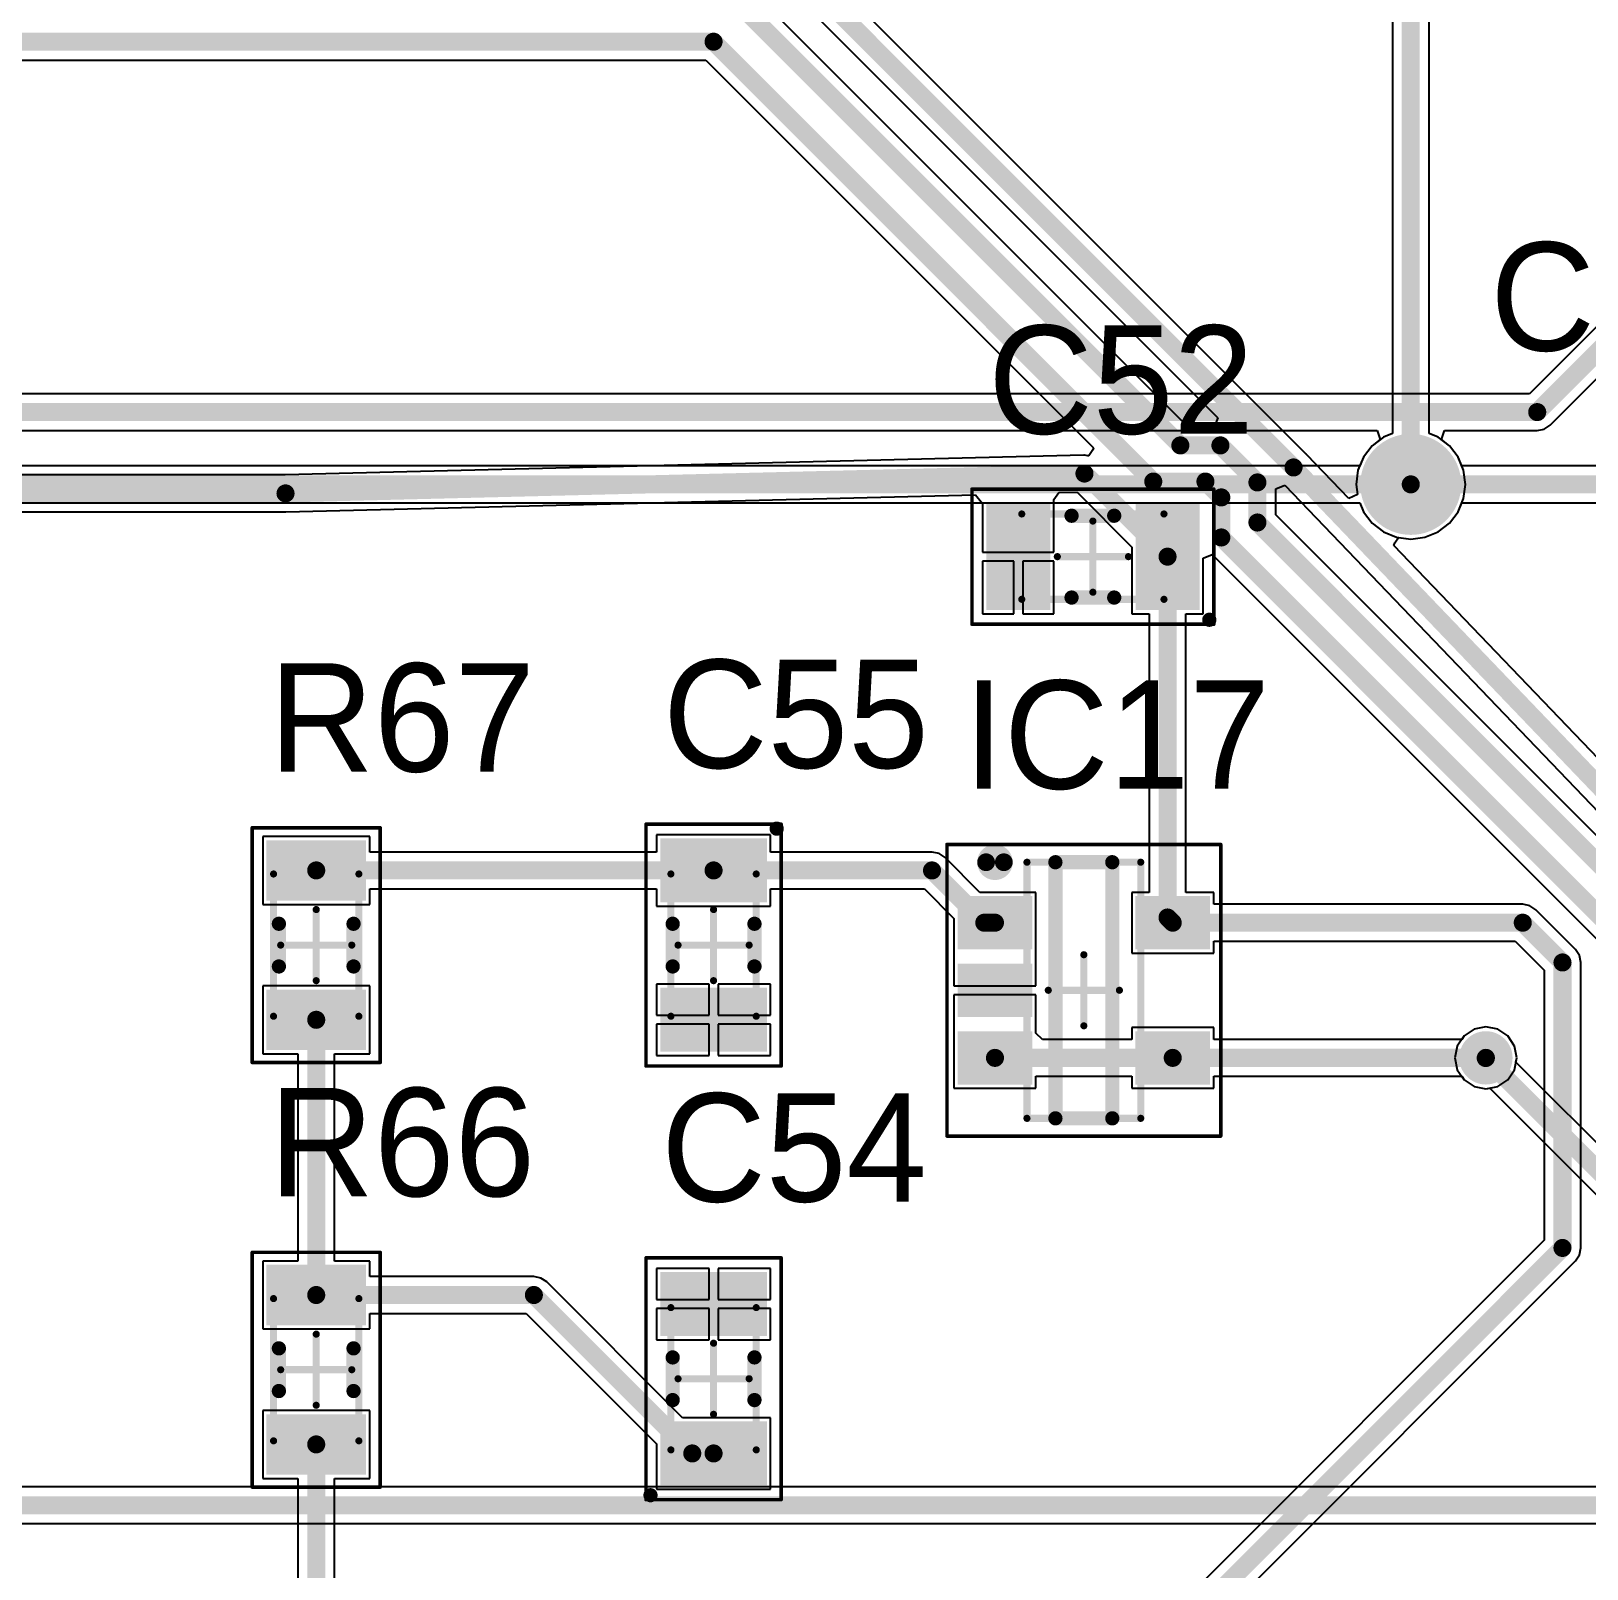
# Model space of a CAD drawing. Header units: millimetres. Extents: x 2.5 to 14.5, y 1.2 to 4.8.
# Drawn here: x 8.672 to 9.534, y 2.29 to 3.141 of the extents above; entities that cross this region are included whole.
import ezdxf

# ---------------------------------------------------------------- set-up
doc = ezdxf.new("R2010")
doc.units = ezdxf.units.MM
doc.header["$MEASUREMENT"] = 0
for name, color, linetype in [('BottomLayer', 5, 'Continuous'), ('BottomSolder', 6, 'Continuous'), ('ConnectLayer', 7, 'Continuous'), ('Mechanical13', 56, 'Continuous'), ('Mechanical15', 56, 'Continuous'), ('MultiLayer', 9, 'Continuous'), ('TopLayer', 1, 'Continuous'), ('TopOverlay', 2, 'Continuous'), ('TopPaste', 8, 'Continuous'), ('TopSolder', 216, 'Continuous'), ('ViaHoleLayer', 16, 'Continuous')]:
    doc.layers.add(name, color=color, linetype=linetype)

# ---------------------------------------------------------------- blocks, each defined once
blk = doc.blocks.new('RESC_0805_2012_34')
at = {"layer": 'Mechanical13', "const_width": 0.00394}
for points in [[(-0.03937, -0.02362), (-0.03937, 0.02362)], [(0.03937, 0.02362), (-0.03937, 0.02362)], [(0.03937, -0.02362), (0.03937, 0.02362)], [(0.03937, -0.02362), (-0.03937, -0.02362)]]:
    blk.add_lwpolyline(points, dxfattribs=at)
at = {"layer": 'Mechanical13', "const_width": 0.00197}
for points in [[(-0.04035, 0.02362, 1), (-0.03839, 0.02362, 1)], [(-0.04035, 0.02362, 1), (-0.03839, 0.02362, 1)], [(0.03839, 0.02362, 1), (0.04035, 0.02362, 1)], [(0.03839, 0.02362, 1), (0.04035, 0.02362, 1)], [(-0.04035, -0.02362, 1), (-0.03839, -0.02362, 1)], [(-0.04035, -0.02362, 1), (-0.03839, -0.02362, 1)], [(0.03839, -0.02362, 1), (0.04035, -0.02362, 1)], [(0.03839, -0.02362, 1), (0.04035, -0.02362, 1)]]:
    blk.add_lwpolyline(points, format="xyb", close=True, dxfattribs=at)
at = {"layer": 'Mechanical15'}
for points, const_width in [([(-0.06496, -0.03543), (-0.06496, 0.03543)], 0.00197), ([(0.06496, 0.03543), (-0.06496, 0.03543)], 0.00197), ([(0.06496, -0.03543), (0.06496, 0.03543)], 0.00197), ([(0, -0.01968), (0, 0.01969)], 0.00394), ([(0.01968, 0), (-0.01969, 0)], 0.00394), ([(0.06496, -0.03543), (-0.06496, -0.03543)], 0.00197)]:
    blk.add_lwpolyline(points, dxfattribs=dict(at, const_width=const_width))
for points, const_width in [([(-0.06545, 0.03543, 1), (-0.06447, 0.03543, 1)], 0.000984), ([(-0.06545, 0.03543, 1), (-0.06447, 0.03543, 1)], 0.000984), ([(0.06447, 0.03543, 1), (0.06545, 0.03543, 1)], 0.000984), ([(0.06447, 0.03543, 1), (0.06545, 0.03543, 1)], 0.000984), ([(-0.00098, 0.01969, 1), (0.00098, 0.01969, 1)], 0.00197), ([(-0.02067, 0, 1), (-0.0187, 0, 1)], 0.00197), ([(0.0187, 0, 1), (0.02067, 0, 1)], 0.00197), ([(-0.00098, -0.01968, 1), (0.00098, -0.01968, 1)], 0.00197), ([(-0.06545, -0.03543, 1), (-0.06447, -0.03543, 1)], 0.000984), ([(-0.06545, -0.03543, 1), (-0.06447, -0.03543, 1)], 0.000984), ([(0.06447, -0.03543, 1), (0.06545, -0.03543, 1)], 0.000984), ([(0.06447, -0.03543, 1), (0.06545, -0.03543, 1)], 0.000984)]:
    blk.add_lwpolyline(points, format="xyb", close=True, dxfattribs=dict(at, const_width=const_width))
at = {"layer": 'TopLayer'}
for points in [[(-0.02756, -0.02461), (-0.02756, 0.02461), (-0.05512, -0.02461), (-0.05512, 0.02461)], [(0.05512, -0.02461), (0.05512, 0.02461), (0.02756, -0.02461), (0.02756, 0.02461)]]:
    blk.add_solid(points, dxfattribs=at)
at = {"layer": 'TopOverlay', "const_width": 0.00787}
for points in [[(0.01181, 0.02067), (-0.01181, 0.02067)], [(0.01181, -0.02067), (-0.01181, -0.02067)]]:
    blk.add_lwpolyline(points, dxfattribs=at)
at = {"layer": 'TopOverlay', "const_width": 0.00394}
for points in [[(-0.01378, 0.02067, 1), (-0.00984, 0.02067, 1)], [(0.00984, 0.02067, 1), (0.01378, 0.02067, 1)], [(-0.01378, -0.02067, 1), (-0.00984, -0.02067, 1)], [(0.00984, -0.02067, 1), (0.01378, -0.02067, 1)]]:
    blk.add_lwpolyline(points, format="xyb", close=True, dxfattribs=at)
at = {"layer": 'TopPaste'}
for points in [[(-0.02756, -0.02461), (-0.02756, 0.02461), (-0.05512, -0.02461), (-0.05512, 0.02461)], [(0.05512, -0.02461), (0.05512, 0.02461), (0.02756, -0.02461), (0.02756, 0.02461)]]:
    blk.add_solid(points, dxfattribs=at)
at = {"layer": 'TopSolder'}
for points in [[(-0.02461, -0.02756), (-0.02461, 0.02756), (-0.05807, -0.02756), (-0.05807, 0.02756)], [(0.05807, -0.02756), (0.05807, 0.02756), (0.02461, -0.02756), (0.02461, 0.02756)]]:
    blk.add_solid(points, dxfattribs=at)
blk = doc.blocks.new('RESC_0805_2012_35')
at = {"layer": 'Mechanical13', "const_width": 0.00394}
for points in [[(-0.03937, -0.02362), (-0.03937, 0.02362)], [(0.03937, 0.02362), (-0.03937, 0.02362)], [(0.03937, -0.02362), (0.03937, 0.02362)], [(0.03937, -0.02362), (-0.03937, -0.02362)]]:
    blk.add_lwpolyline(points, dxfattribs=at)
at = {"layer": 'Mechanical13', "const_width": 0.00197}
for points in [[(-0.04035, 0.02362, 1), (-0.03839, 0.02362, 1)], [(-0.04035, 0.02362, 1), (-0.03839, 0.02362, 1)], [(0.03839, 0.02362, 1), (0.04035, 0.02362, 1)], [(0.03839, 0.02362, 1), (0.04035, 0.02362, 1)], [(-0.04035, -0.02362, 1), (-0.03839, -0.02362, 1)], [(-0.04035, -0.02362, 1), (-0.03839, -0.02362, 1)], [(0.03839, -0.02362, 1), (0.04035, -0.02362, 1)], [(0.03839, -0.02362, 1), (0.04035, -0.02362, 1)]]:
    blk.add_lwpolyline(points, format="xyb", close=True, dxfattribs=at)
at = {"layer": 'Mechanical15'}
for points, const_width in [([(-0.06496, -0.03543), (-0.06496, 0.03543)], 0.00197), ([(0.06496, 0.03543), (-0.06496, 0.03543)], 0.00197), ([(0.06496, -0.03543), (0.06496, 0.03543)], 0.00197), ([(0, -0.01968), (0, 0.01969)], 0.00394), ([(0.01968, 0), (-0.01969, 0)], 0.00394), ([(0.06496, -0.03543), (-0.06496, -0.03543)], 0.00197)]:
    blk.add_lwpolyline(points, dxfattribs=dict(at, const_width=const_width))
for points, const_width in [([(-0.06545, 0.03543, 1), (-0.06447, 0.03543, 1)], 0.000984), ([(-0.06545, 0.03543, 1), (-0.06447, 0.03543, 1)], 0.000984), ([(0.06447, 0.03543, 1), (0.06545, 0.03543, 1)], 0.000984), ([(0.06447, 0.03543, 1), (0.06545, 0.03543, 1)], 0.000984), ([(-0.00098, 0.01969, 1), (0.00098, 0.01969, 1)], 0.00197), ([(-0.02067, 0, 1), (-0.0187, 0, 1)], 0.00197), ([(0.0187, 0, 1), (0.02067, 0, 1)], 0.00197), ([(-0.00098, -0.01968, 1), (0.00098, -0.01968, 1)], 0.00197), ([(-0.06545, -0.03543, 1), (-0.06447, -0.03543, 1)], 0.000984), ([(-0.06545, -0.03543, 1), (-0.06447, -0.03543, 1)], 0.000984), ([(0.06447, -0.03543, 1), (0.06545, -0.03543, 1)], 0.000984), ([(0.06447, -0.03543, 1), (0.06545, -0.03543, 1)], 0.000984)]:
    blk.add_lwpolyline(points, format="xyb", close=True, dxfattribs=dict(at, const_width=const_width))
at = {"layer": 'TopLayer'}
for points in [[(-0.02756, -0.02461), (-0.02756, 0.02461), (-0.05512, -0.02461), (-0.05512, 0.02461)], [(0.05512, -0.02461), (0.05512, 0.02461), (0.02756, -0.02461), (0.02756, 0.02461)]]:
    blk.add_solid(points, dxfattribs=at)
at = {"layer": 'TopOverlay', "const_width": 0.00787}
for points in [[(0.01181, 0.02067), (-0.01181, 0.02067)], [(0.01181, -0.02067), (-0.01181, -0.02067)]]:
    blk.add_lwpolyline(points, dxfattribs=at)
at = {"layer": 'TopOverlay', "const_width": 0.00394}
for points in [[(-0.01378, 0.02067, 1), (-0.00984, 0.02067, 1)], [(0.00984, 0.02067, 1), (0.01378, 0.02067, 1)], [(-0.01378, -0.02067, 1), (-0.00984, -0.02067, 1)], [(0.00984, -0.02067, 1), (0.01378, -0.02067, 1)]]:
    blk.add_lwpolyline(points, format="xyb", close=True, dxfattribs=at)
at = {"layer": 'TopPaste'}
for points in [[(-0.02756, -0.02461), (-0.02756, 0.02461), (-0.05512, -0.02461), (-0.05512, 0.02461)], [(0.05512, -0.02461), (0.05512, 0.02461), (0.02756, -0.02461), (0.02756, 0.02461)]]:
    blk.add_solid(points, dxfattribs=at)
at = {"layer": 'TopSolder'}
for points in [[(-0.02461, -0.02756), (-0.02461, 0.02756), (-0.05807, -0.02756), (-0.05807, 0.02756)], [(0.05807, -0.02756), (0.05807, 0.02756), (0.02461, -0.02756), (0.02461, 0.02756)]]:
    blk.add_solid(points, dxfattribs=at)
blk = doc.blocks.new('SOT95P245X110_5N_124')
at = {"layer": 'Mechanical13', "const_width": 0.00394}
for points in [[(-0.0315, 0.07087), (0.0315, 0.07087)], [(-0.0315, -0.07087), (-0.0315, 0.07087)], [(0.0315, -0.07087), (0.0315, 0.07087)], [(-0.0315, -0.07087), (0.0315, -0.07087)]]:
    blk.add_lwpolyline(points, dxfattribs=at)
at = {"layer": 'Mechanical13', "const_width": 0.00197}
for points in [[(-0.03248, 0.07087, 1), (-0.03051, 0.07087, 1)], [(-0.03248, 0.07087, 1), (-0.03051, 0.07087, 1)], [(0.03051, 0.07087, 1), (0.03248, 0.07087, 1)], [(0.03051, 0.07087, 1), (0.03248, 0.07087, 1)], [(-0.03248, -0.07087, 1), (-0.03051, -0.07087, 1)], [(-0.03248, -0.07087, 1), (-0.03051, -0.07087, 1)], [(0.03051, -0.07087, 1), (0.03248, -0.07087, 1)], [(0.03051, -0.07087, 1), (0.03248, -0.07087, 1)]]:
    blk.add_lwpolyline(points, format="xyb", close=True, dxfattribs=at)
at = {"layer": 'Mechanical15'}
for points, const_width in [([(-0.07579, 0.08071), (0.07579, 0.08071)], 0.00197), ([(-0.07579, -0.08071), (-0.07579, 0.08071)], 0.00197), ([(0.07579, -0.08071), (0.07579, 0.08071)], 0.00197), ([(0, -0.01968), (0, 0.01969)], 0.00394), ([(-0.01968, 0), (0.01969, 0)], 0.00394), ([(-0.07579, -0.08071), (0.07579, -0.08071)], 0.00197)]:
    blk.add_lwpolyline(points, dxfattribs=dict(at, const_width=const_width))
for points, const_width in [([(-0.07628, 0.08071, 1), (-0.0753, 0.08071, 1)], 0.000984), ([(-0.07628, 0.08071, 1), (-0.0753, 0.08071, 1)], 0.000984), ([(0.0753, 0.08071, 1), (0.07628, 0.08071, 1)], 0.000984), ([(0.0753, 0.08071, 1), (0.07628, 0.08071, 1)], 0.000984), ([(-0.00098, 0.01969, 1), (0.00098, 0.01969, 1)], 0.00197), ([(-0.02067, 0, 1), (-0.0187, 0, 1)], 0.00197), ([(0.0187, 0, 1), (0.02067, 0, 1)], 0.00197), ([(-0.00098, -0.01968, 1), (0.00098, -0.01968, 1)], 0.00197), ([(-0.07628, -0.08071, 1), (-0.0753, -0.08071, 1)], 0.000984), ([(-0.07628, -0.08071, 1), (-0.0753, -0.08071, 1)], 0.000984), ([(0.0753, -0.08071, 1), (0.07628, -0.08071, 1)], 0.000984), ([(0.0753, -0.08071, 1), (0.07628, -0.08071, 1)], 0.000984)]:
    blk.add_lwpolyline(points, format="xyb", close=True, dxfattribs=dict(at, const_width=const_width))
at = {"layer": 'TopLayer'}
for points in [[(-0.0315, 0.02559), (-0.0315, 0.04921), (-0.06693, 0.02559), (-0.06693, 0.04921)], [(0.06693, 0.02559), (0.06693, 0.04921), (0.0315, 0.02559), (0.0315, 0.04921)], [(-0.0315, -0.01181), (-0.0315, 0.01181), (-0.06693, -0.01181), (-0.06693, 0.01181)], [(-0.0315, -0.04921), (-0.0315, -0.02559), (-0.06693, -0.04921), (-0.06693, -0.02559)], [(0.06693, -0.04921), (0.06693, -0.02559), (0.0315, -0.04921), (0.0315, -0.02559)]]:
    blk.add_solid(points, dxfattribs=at)
at = {"layer": 'TopOverlay'}
for points, const_width in [([(-0.04429, 0.07087, 1), (-0.05413, 0.07087, 1)], 0.00984), ([(-0.05659, 0.07087, 1), (-0.05167, 0.07087, 1)], 0.00492), ([(-0.04675, 0.07087, 1), (-0.04183, 0.07087, 1)], 0.00492), ([(-0.01772, 0.07087, 1), (-0.01378, 0.07087, 1)], 0.00394), ([(-0.01772, 0.07087, 1), (-0.01378, 0.07087, 1)], 0.00394), ([(0.01378, 0.07087, 1), (0.01772, 0.07087, 1)], 0.00394), ([(0.01378, 0.07087, 1), (0.01772, 0.07087, 1)], 0.00394), ([(-0.01772, -0.07087, 1), (-0.01378, -0.07087, 1)], 0.00394), ([(-0.01772, -0.07087, 1), (-0.01378, -0.07087, 1)], 0.00394), ([(0.01378, -0.07087, 1), (0.01772, -0.07087, 1)], 0.00394), ([(0.01378, -0.07087, 1), (0.01772, -0.07087, 1)], 0.00394)]:
    blk.add_lwpolyline(points, format="xyb", close=True, dxfattribs=dict(at, const_width=const_width))
at = {"layer": 'TopOverlay', "const_width": 0.00787}
for points in [[(-0.01575, -0.07087), (-0.01575, 0.07087)], [(-0.01575, 0.07087), (0.01575, 0.07087)], [(0.01575, -0.07087), (0.01575, 0.07087)], [(-0.01575, -0.07087), (0.01575, -0.07087)]]:
    blk.add_lwpolyline(points, dxfattribs=at)
at = {"layer": 'TopPaste'}
for points in [[(-0.0315, 0.02559), (-0.0315, 0.04921), (-0.06693, 0.02559), (-0.06693, 0.04921)], [(0.06693, 0.02559), (0.06693, 0.04921), (0.0315, 0.02559), (0.0315, 0.04921)], [(-0.0315, -0.01181), (-0.0315, 0.01181), (-0.06693, -0.01181), (-0.06693, 0.01181)], [(-0.0315, -0.04921), (-0.0315, -0.02559), (-0.06693, -0.04921), (-0.06693, -0.02559)], [(0.06693, -0.04921), (0.06693, -0.02559), (0.0315, -0.04921), (0.0315, -0.02559)]]:
    blk.add_solid(points, dxfattribs=at)
at = {"layer": 'TopSolder'}
for points in [[(-0.02854, 0.02264), (-0.02854, 0.05217), (-0.06988, 0.02264), (-0.06988, 0.05217)], [(0.06988, 0.02264), (0.06988, 0.05217), (0.02854, 0.02264), (0.02854, 0.05217)], [(-0.02854, -0.01476), (-0.02854, 0.01476), (-0.06988, -0.01476), (-0.06988, 0.01476)], [(-0.02854, -0.05217), (-0.02854, -0.02264), (-0.06988, -0.05217), (-0.06988, -0.02264)], [(0.06988, -0.05217), (0.06988, -0.02264), (0.02854, -0.05217), (0.02854, -0.02264)]]:
    blk.add_solid(points, dxfattribs=at)
blk = doc.blocks.new('CAPCP2012X06N_150')
at = {"layer": 'Mechanical13', "const_width": 0.00394}
for points in [[(-0.03937, -0.02362), (-0.03937, 0.02362)], [(0.03937, 0.02362), (-0.03937, 0.02362)], [(0.03937, -0.02362), (0.03937, 0.02362)], [(0.03937, -0.02362), (-0.03937, -0.02362)]]:
    blk.add_lwpolyline(points, dxfattribs=at)
at = {"layer": 'Mechanical13', "const_width": 0.00197}
for points in [[(-0.04035, 0.02362, 1), (-0.03839, 0.02362, 1)], [(-0.04035, 0.02362, 1), (-0.03839, 0.02362, 1)], [(0.03839, 0.02362, 1), (0.04035, 0.02362, 1)], [(0.03839, 0.02362, 1), (0.04035, 0.02362, 1)], [(-0.04035, -0.02362, 1), (-0.03839, -0.02362, 1)], [(-0.04035, -0.02362, 1), (-0.03839, -0.02362, 1)], [(0.03839, -0.02362, 1), (0.04035, -0.02362, 1)], [(0.03839, -0.02362, 1), (0.04035, -0.02362, 1)]]:
    blk.add_lwpolyline(points, format="xyb", close=True, dxfattribs=at)
at = {"layer": 'Mechanical15'}
for points, const_width in [([(-0.06693, -0.0374), (-0.06693, 0.0374)], 0.00197), ([(0.06693, 0.0374), (-0.06693, 0.0374)], 0.00197), ([(0.06693, -0.0374), (0.06693, 0.0374)], 0.00197), ([(0, -0.01968), (0, 0.01969)], 0.00394), ([(0.01968, 0), (-0.01969, 0)], 0.00394), ([(0.06693, -0.0374), (-0.06693, -0.0374)], 0.00197)]:
    blk.add_lwpolyline(points, dxfattribs=dict(at, const_width=const_width))
for points, const_width in [([(-0.06742, 0.0374, 1), (-0.06644, 0.0374, 1)], 0.000984), ([(-0.06742, 0.0374, 1), (-0.06644, 0.0374, 1)], 0.000984), ([(0.06644, 0.0374, 1), (0.06742, 0.0374, 1)], 0.000984), ([(0.06644, 0.0374, 1), (0.06742, 0.0374, 1)], 0.000984), ([(-0.00098, 0.01969, 1), (0.00098, 0.01969, 1)], 0.00197), ([(-0.02067, 0, 1), (-0.0187, 0, 1)], 0.00197), ([(0.0187, 0, 1), (0.02067, 0, 1)], 0.00197), ([(-0.00098, -0.01968, 1), (0.00098, -0.01968, 1)], 0.00197), ([(-0.06742, -0.0374, 1), (-0.06644, -0.0374, 1)], 0.000984), ([(-0.06742, -0.0374, 1), (-0.06644, -0.0374, 1)], 0.000984), ([(0.06644, -0.0374, 1), (0.06742, -0.0374, 1)], 0.000984), ([(0.06644, -0.0374, 1), (0.06742, -0.0374, 1)], 0.000984)]:
    blk.add_lwpolyline(points, format="xyb", close=True, dxfattribs=dict(at, const_width=const_width))
at = {"layer": 'TopLayer'}
for points in [[(-0.02657, -0.02657), (-0.02657, 0.02657), (-0.0561, -0.02657), (-0.0561, 0.02657)], [(0.0561, -0.02657), (0.0561, 0.02657), (0.02657, -0.02657), (0.02657, 0.02657)]]:
    blk.add_solid(points, dxfattribs=at)
at = {"layer": 'TopOverlay'}
for points, const_width in [([(-0.06249, 0.03493, 1), (-0.06642, 0.03493, 1)], 0.00394), ([(-0.06741, 0.03493, 1), (-0.06544, 0.03493, 1)], 0.00197), ([(-0.06347, 0.03493, 1), (-0.0615, 0.03493, 1)], 0.00197), ([(-0.01378, 0.02264, 1), (-0.00984, 0.02264, 1)], 0.00394), ([(0.00984, 0.02264, 1), (0.01378, 0.02264, 1)], 0.00394), ([(-0.01378, -0.02264, 1), (-0.00984, -0.02264, 1)], 0.00394), ([(0.00984, -0.02264, 1), (0.01378, -0.02264, 1)], 0.00394)]:
    blk.add_lwpolyline(points, format="xyb", close=True, dxfattribs=dict(at, const_width=const_width))
at = {"layer": 'TopOverlay', "const_width": 0.00787}
for points in [[(0.01181, 0.02264), (-0.01181, 0.02264)], [(0.01181, -0.02264), (-0.01181, -0.02264)]]:
    blk.add_lwpolyline(points, dxfattribs=at)
at = {"layer": 'TopPaste'}
for points in [[(-0.02657, -0.02657), (-0.02657, 0.02657), (-0.0561, -0.02657), (-0.0561, 0.02657)], [(0.0561, -0.02657), (0.0561, 0.02657), (0.02657, -0.02657), (0.02657, 0.02657)]]:
    blk.add_solid(points, dxfattribs=at)
at = {"layer": 'TopSolder'}
for points in [[(-0.02362, -0.02953), (-0.02362, 0.02953), (-0.05905, -0.02953), (-0.05905, 0.02953)], [(0.05905, -0.02953), (0.05905, 0.02953), (0.02362, -0.02953), (0.02362, 0.02953)]]:
    blk.add_solid(points, dxfattribs=at)
blk = doc.blocks.new('CAPCP2012X06N_151')
at = {"layer": 'Mechanical13', "const_width": 0.00394}
for points in [[(-0.03937, 0.02362), (-0.03937, -0.02362)], [(-0.03937, 0.02362), (0.03937, 0.02362)], [(0.03937, 0.02362), (0.03937, -0.02362)], [(-0.03937, -0.02362), (0.03937, -0.02362)]]:
    blk.add_lwpolyline(points, dxfattribs=at)
at = {"layer": 'Mechanical13', "const_width": 0.00197}
for points in [[(-0.04035, 0.02362, 1), (-0.03839, 0.02362, 1)], [(-0.04035, 0.02362, 1), (-0.03839, 0.02362, 1)], [(0.03839, 0.02362, 1), (0.04035, 0.02362, 1)], [(0.03839, 0.02362, 1), (0.04035, 0.02362, 1)], [(-0.04035, -0.02362, 1), (-0.03839, -0.02362, 1)], [(-0.04035, -0.02362, 1), (-0.03839, -0.02362, 1)], [(0.03839, -0.02362, 1), (0.04035, -0.02362, 1)], [(0.03839, -0.02362, 1), (0.04035, -0.02362, 1)]]:
    blk.add_lwpolyline(points, format="xyb", close=True, dxfattribs=at)
at = {"layer": 'Mechanical15'}
for points, const_width in [([(-0.06693, 0.0374), (-0.06693, -0.0374)], 0.00197), ([(-0.06693, 0.0374), (0.06693, 0.0374)], 0.00197), ([(0.06693, 0.0374), (0.06693, -0.0374)], 0.00197), ([(0, 0.01968), (0, -0.01969)], 0.00394), ([(-0.01969, 0), (0.01969, 0)], 0.00394), ([(-0.06693, -0.0374), (0.06693, -0.0374)], 0.00197)]:
    blk.add_lwpolyline(points, dxfattribs=dict(at, const_width=const_width))
for points, const_width in [([(-0.06742, 0.0374, 1), (-0.06644, 0.0374, 1)], 0.000984), ([(-0.06742, 0.0374, 1), (-0.06644, 0.0374, 1)], 0.000984), ([(0.06644, 0.0374, 1), (0.06742, 0.0374, 1)], 0.000984), ([(0.06644, 0.0374, 1), (0.06742, 0.0374, 1)], 0.000984), ([(-0.00098, 0.01968, 1), (0.00098, 0.01968, 1)], 0.00197), ([(-0.02067, 0, 1), (-0.0187, 0, 1)], 0.00197), ([(0.0187, 0, 1), (0.02067, 0, 1)], 0.00197), ([(-0.00098, -0.01969, 1), (0.00098, -0.01969, 1)], 0.00197), ([(-0.06742, -0.0374, 1), (-0.06644, -0.0374, 1)], 0.000984), ([(-0.06742, -0.0374, 1), (-0.06644, -0.0374, 1)], 0.000984), ([(0.06644, -0.0374, 1), (0.06742, -0.0374, 1)], 0.000984), ([(0.06644, -0.0374, 1), (0.06742, -0.0374, 1)], 0.000984)]:
    blk.add_lwpolyline(points, format="xyb", close=True, dxfattribs=dict(at, const_width=const_width))
at = {"layer": 'TopLayer'}
for points in [[(-0.02657, -0.02657), (-0.02657, 0.02657), (-0.0561, -0.02657), (-0.0561, 0.02657)], [(0.0561, -0.02657), (0.0561, 0.02657), (0.02657, -0.02657), (0.02657, 0.02657)]]:
    blk.add_solid(points, dxfattribs=at)
at = {"layer": 'TopOverlay'}
for points, const_width in [([(-0.06249, 0.03493, 1), (-0.06642, 0.03493, 1)], 0.00394), ([(-0.06741, 0.03493, 1), (-0.06544, 0.03493, 1)], 0.00197), ([(-0.06347, 0.03493, 1), (-0.0615, 0.03493, 1)], 0.00197), ([(-0.01378, 0.02264, 1), (-0.00984, 0.02264, 1)], 0.00394), ([(0.00984, 0.02264, 1), (0.01378, 0.02264, 1)], 0.00394), ([(-0.01378, -0.02264, 1), (-0.00984, -0.02264, 1)], 0.00394), ([(0.00984, -0.02264, 1), (0.01378, -0.02264, 1)], 0.00394)]:
    blk.add_lwpolyline(points, format="xyb", close=True, dxfattribs=dict(at, const_width=const_width))
at = {"layer": 'TopOverlay', "const_width": 0.00787}
for points in [[(-0.01181, 0.02264), (0.01181, 0.02264)], [(-0.01181, -0.02264), (0.01181, -0.02264)]]:
    blk.add_lwpolyline(points, dxfattribs=at)
at = {"layer": 'TopPaste'}
for points in [[(-0.02657, -0.02657), (-0.02657, 0.02657), (-0.0561, -0.02657), (-0.0561, 0.02657)], [(0.0561, -0.02657), (0.0561, 0.02657), (0.02657, -0.02657), (0.02657, 0.02657)]]:
    blk.add_solid(points, dxfattribs=at)
at = {"layer": 'TopSolder'}
for points in [[(-0.02362, -0.02953), (-0.02362, 0.02953), (-0.05905, -0.02953), (-0.05905, 0.02953)], [(0.05905, -0.02953), (0.05905, 0.02953), (0.02362, -0.02953), (0.02362, 0.02953)]]:
    blk.add_solid(points, dxfattribs=at)
blk = doc.blocks.new('CAPCP2012X06N_153')
at = {"layer": 'Mechanical13', "const_width": 0.00394}
for points in [[(-0.03937, 0.02362), (-0.03937, -0.02362)], [(0.03937, 0.02362), (-0.03937, 0.02362)], [(0.03937, 0.02362), (0.03937, -0.02362)], [(0.03937, -0.02362), (-0.03937, -0.02362)]]:
    blk.add_lwpolyline(points, dxfattribs=at)
at = {"layer": 'Mechanical13', "const_width": 0.00197}
for points in [[(-0.04035, 0.02362, 1), (-0.03839, 0.02362, 1)], [(-0.04035, 0.02362, 1), (-0.03839, 0.02362, 1)], [(0.03839, 0.02362, 1), (0.04035, 0.02362, 1)], [(0.03839, 0.02362, 1), (0.04035, 0.02362, 1)], [(-0.04035, -0.02362, 1), (-0.03839, -0.02362, 1)], [(-0.04035, -0.02362, 1), (-0.03839, -0.02362, 1)], [(0.03839, -0.02362, 1), (0.04035, -0.02362, 1)], [(0.03839, -0.02362, 1), (0.04035, -0.02362, 1)]]:
    blk.add_lwpolyline(points, format="xyb", close=True, dxfattribs=at)
at = {"layer": 'Mechanical15'}
for points, const_width in [([(-0.06693, 0.0374), (-0.06693, -0.0374)], 0.00197), ([(0.06693, 0.0374), (-0.06693, 0.0374)], 0.00197), ([(0.06693, 0.0374), (0.06693, -0.0374)], 0.00197), ([(0, 0.01968), (0, -0.01969)], 0.00394), ([(0.01968, 0), (-0.01969, 0)], 0.00394), ([(0.06693, -0.0374), (-0.06693, -0.0374)], 0.00197)]:
    blk.add_lwpolyline(points, dxfattribs=dict(at, const_width=const_width))
for points, const_width in [([(-0.06742, 0.0374, 1), (-0.06644, 0.0374, 1)], 0.000984), ([(-0.06742, 0.0374, 1), (-0.06644, 0.0374, 1)], 0.000984), ([(0.06644, 0.0374, 1), (0.06742, 0.0374, 1)], 0.000984), ([(0.06644, 0.0374, 1), (0.06742, 0.0374, 1)], 0.000984), ([(-0.00098, 0.01968, 1), (0.00098, 0.01968, 1)], 0.00197), ([(-0.02067, 0, 1), (-0.0187, 0, 1)], 0.00197), ([(0.0187, 0, 1), (0.02067, 0, 1)], 0.00197), ([(-0.00098, -0.01969, 1), (0.00098, -0.01969, 1)], 0.00197), ([(-0.06742, -0.0374, 1), (-0.06644, -0.0374, 1)], 0.000984), ([(-0.06742, -0.0374, 1), (-0.06644, -0.0374, 1)], 0.000984), ([(0.06644, -0.0374, 1), (0.06742, -0.0374, 1)], 0.000984), ([(0.06644, -0.0374, 1), (0.06742, -0.0374, 1)], 0.000984)]:
    blk.add_lwpolyline(points, format="xyb", close=True, dxfattribs=dict(at, const_width=const_width))
at = {"layer": 'TopLayer'}
for points in [[(-0.02657, -0.02657), (-0.02657, 0.02657), (-0.0561, -0.02657), (-0.0561, 0.02657)], [(0.0561, -0.02657), (0.0561, 0.02657), (0.02657, -0.02657), (0.02657, 0.02657)]]:
    blk.add_solid(points, dxfattribs=at)
at = {"layer": 'TopOverlay'}
for points, const_width in [([(-0.06249, 0.03493, 1), (-0.06642, 0.03493, 1)], 0.00394), ([(-0.06741, 0.03493, 1), (-0.06544, 0.03493, 1)], 0.00197), ([(-0.06347, 0.03493, 1), (-0.0615, 0.03493, 1)], 0.00197), ([(-0.01378, 0.02264, 1), (-0.00984, 0.02264, 1)], 0.00394), ([(0.00984, 0.02264, 1), (0.01378, 0.02264, 1)], 0.00394), ([(-0.01378, -0.02264, 1), (-0.00984, -0.02264, 1)], 0.00394), ([(0.00984, -0.02264, 1), (0.01378, -0.02264, 1)], 0.00394)]:
    blk.add_lwpolyline(points, format="xyb", close=True, dxfattribs=dict(at, const_width=const_width))
at = {"layer": 'TopOverlay', "const_width": 0.00787}
for points in [[(0.01181, 0.02264), (-0.01181, 0.02264)], [(0.01181, -0.02264), (-0.01181, -0.02264)]]:
    blk.add_lwpolyline(points, dxfattribs=at)
at = {"layer": 'TopPaste'}
for points in [[(-0.02657, -0.02657), (-0.02657, 0.02657), (-0.0561, -0.02657), (-0.0561, 0.02657)], [(0.0561, -0.02657), (0.0561, 0.02657), (0.02657, -0.02657), (0.02657, 0.02657)]]:
    blk.add_solid(points, dxfattribs=at)
at = {"layer": 'TopSolder'}
for points in [[(-0.02362, -0.02953), (-0.02362, 0.02953), (-0.05905, -0.02953), (-0.05905, 0.02953)], [(0.05905, -0.02953), (0.05905, 0.02953), (0.02362, -0.02953), (0.02362, 0.02953)]]:
    blk.add_solid(points, dxfattribs=at)

msp = doc.modelspace()

# ---------------------------------------------------------------- linework, layer by layer
at = {"layer": 'BottomLayer', "const_width": 0.01}
for points in [[(9.506, 2.93), (9.548, 2.972)], [(6.72123, 2.93), (9.506, 2.93)], [(8.455, 2.89), (9.436, 2.89)], [(9.436, 2.89), (9.546, 2.89)], [(9.4775, 2.5725), (9.67, 2.38)], [(8.425, 2.325), (10.61343, 2.325)]]:
    msp.add_lwpolyline(points, dxfattribs=at)
at = {"layer": 'BottomLayer'}
for points, const_width in [([(9.5035, 2.93, 1), (9.5085, 2.93, 1)], 0.005), ([(9.5035, 2.93, 1), (9.5085, 2.93, 1)], 0.005), ([(9.4235, 2.89, 1), (9.4485, 2.89, 1)], 0.025), ([(9.4335, 2.89, 1), (9.4385, 2.89, 1)], 0.005), ([(9.4335, 2.89, 1), (9.4385, 2.89, 1)], 0.005), ([(9.47169, 2.5726, 1), (9.4835, 2.5726, 1)], 0.01181), ([(9.475, 2.5725, 1), (9.48, 2.5725, 1)], 0.005)]:
    msp.add_lwpolyline(points, format="xyb", close=True, dxfattribs=dict(at, const_width=const_width))
at = {"layer": 'BottomSolder'}
for points, const_width in [([(9.42202, 2.89, 1), (9.44998, 2.89, 1)], 0.02795), ([(9.47022, 2.5726, 1), (9.48498, 2.5726, 1)], 0.01476)]:
    msp.add_lwpolyline(points, format="xyb", close=True, dxfattribs=dict(at, const_width=const_width))
at = {"layer": 'ConnectLayer'}
for p, q in [((9.4462, 2.91825), (9.4462, 3.36)), ((9.4258, 3.35578), (9.4258, 2.91825)), ((8.93279, 3.32325), (9.32927, 2.92677)), ((9.37831, 2.90657), (8.96098, 3.3239)), ((9.31265, 2.92177), (9.04221, 3.19221)), ((7.075, 3.1248), (9.04578, 3.1248)), ((9.04578, 3.1248), (9.26034, 2.91024)), ((9.54079, 2.97921), (9.50178, 2.9402)), ((9.51321, 2.92279), (9.55222, 2.9618)), ((9.50178, 2.9402), (6.72123, 2.9402)), ((9.3272, 2.92177), (9.31265, 2.92177)), ((9.32927, 2.92677), (9.3272, 2.92177)), ((9.506, 2.9198), (9.5099, 2.92058)), ((9.5099, 2.92058), (9.51321, 2.92279)), ((6.72545, 2.9198), (9.41735, 2.9198)), ((9.4146, 2.9114), (9.4098, 2.90513)), ((9.4146, 2.9114), (9.4098, 2.90513)), ((9.42087, 2.91621), (9.4146, 2.9114)), ((9.41904, 2.9148), (9.4146, 2.9114)), ((9.41735, 2.9198), (9.41904, 2.9148)), ((9.4258, 2.91825), (9.42087, 2.91621)), ((9.45113, 2.91621), (9.4462, 2.91825)), ((9.4574, 2.9114), (9.45113, 2.91621)), ((9.45296, 2.9148), (9.45465, 2.9198)), ((9.4574, 2.9114), (9.45296, 2.9148)), ((9.45465, 2.9198), (9.506, 2.9198)), ((9.46221, 2.90513), (9.4574, 2.9114)), ((9.46221, 2.90513), (9.4574, 2.9114)), ((9.25508, 2.90619), (8.81288, 2.8952)), ((9.25521, 2.90617), (9.25508, 2.90619)), ((9.25534, 2.9062), (9.25521, 2.90617)), ((9.25717, 2.90583), (9.25534, 2.9062)), ((9.25778, 2.90573), (9.25717, 2.90583)), ((9.26005, 2.90909), (9.25778, 2.90573)), ((9.26034, 2.91024), (9.26005, 2.90909)), ((9.37837, 2.90647), (9.37831, 2.90657)), ((9.37846, 2.90641), (9.37837, 2.90647)), ((9.40173, 2.88214), (9.37846, 2.90641)), ((9.4098, 2.90513), (9.40677, 2.89783)), ((9.4098, 2.90513), (9.40775, 2.9002)), ((9.46425, 2.9002), (9.46221, 2.90513)), ((9.46523, 2.89783), (9.46221, 2.90513)), ((8.81288, 2.8952), (8.43976, 2.8952)), ((9.40775, 2.9002), (8.455, 2.9002)), ((9.40677, 2.89783), (9.40574, 2.89)), ((9.54178, 2.9002), (9.46425, 2.9002)), ((9.46626, 2.89), (9.46523, 2.89783)), ((9.24115, 2.88545), (9.25122, 2.8857)), ((9.25122, 2.8857), (9.28157, 2.85534)), ((9.3613, 2.88762), (9.3663, 2.88963)), ((9.3613, 2.87312), (9.3613, 2.88762)), ((9.3663, 2.88963), (9.70264, 2.53885)), ((9.40574, 2.89), (9.40648, 2.88442)), ((9.46523, 2.88217), (9.46626, 2.89)), ((8.45922, 2.8798), (9.40775, 2.8798)), ((8.81325, 2.87481), (9.19503, 2.8843)), ((9.19503, 2.8843), (9.1989, 2.8794)), ((9.1989, 2.8794), (9.1989, 2.8525)), ((9.23843, 2.88157), (9.24115, 2.88545)), ((9.23843, 2.88038), (9.23843, 2.88157)), ((9.23843, 2.8525), (9.23843, 2.88038)), ((9.40648, 2.88442), (9.40173, 2.88214)), ((9.40775, 2.8798), (9.4098, 2.87487)), ((9.46221, 2.87487), (9.46523, 2.88217)), ((9.46221, 2.87487), (9.46425, 2.8798)), ((9.46425, 2.8798), (9.546, 2.8798)), ((8.43976, 2.8748), (8.813, 2.8748)), ((8.813, 2.8748), (8.81313, 2.87483)), ((8.81313, 2.87483), (8.81325, 2.87481)), ((9.69906, 2.53536), (9.3613, 2.87312)), ((9.4098, 2.87487), (9.4146, 2.8686)), ((9.4146, 2.8686), (9.42087, 2.8638)), ((9.45113, 2.8638), (9.4574, 2.8686)), ((9.45113, 2.8638), (9.4574, 2.8686)), ((9.4574, 2.8686), (9.46221, 2.87487)), ((9.4574, 2.8686), (9.46221, 2.87487)), ((9.42087, 2.8638), (9.42817, 2.86077)), ((9.42715, 2.85768), (9.42929, 2.86062)), ((9.42817, 2.86077), (9.436, 2.85974)), ((9.42929, 2.86062), (9.436, 2.85974)), ((9.436, 2.85974), (9.44383, 2.86077)), ((9.436, 2.85974), (9.44383, 2.86077)), ((9.44383, 2.86077), (9.45113, 2.8638)), ((9.44383, 2.86077), (9.45113, 2.8638)), ((9.1989, 2.8525), (9.21866, 2.8525)), ((9.21866, 2.8525), (9.23843, 2.8525)), ((9.28157, 2.85534), (9.28157, 2.81843)), ((9.3211, 2.84912), (9.3261, 2.8512)), ((9.3261, 2.8512), (9.72951, 2.44779)), ((9.42665, 2.85615), (9.42715, 2.85768)), ((9.73545, 2.53409), (9.42665, 2.85615)), ((9.21616, 2.8475), (9.1989, 2.8475)), ((9.1989, 2.8475), (9.1989, 2.81843)), ((9.21616, 2.81843), (9.21616, 2.8475)), ((9.23843, 2.8475), (9.22116, 2.8475)), ((9.22116, 2.8475), (9.22116, 2.81843)), ((9.23843, 2.81843), (9.23843, 2.8475)), ((9.3211, 2.81843), (9.3211, 2.84912)), ((9.1989, 2.81843), (9.21616, 2.81843)), ((9.22116, 2.81843), (9.23843, 2.81843)), ((9.28157, 2.81843), (9.29114, 2.81843)), ((9.29114, 2.81843), (9.29114, 2.66421)), ((9.31153, 2.66421), (9.31153, 2.81843)), ((9.31153, 2.81843), (9.3211, 2.81843)), ((9.08157, 2.6961), (9.01843, 2.6961)), ((9.01843, 2.6961), (9.01843, 2.68653)), ((9.08157, 2.68653), (9.08157, 2.6961)), ((8.85961, 2.69512), (8.80039, 2.69512)), ((8.80039, 2.69512), (8.80039, 2.65756)), ((8.85961, 2.68653), (8.85961, 2.69512)), ((9.01843, 2.68653), (8.85961, 2.68653)), ((9.17094, 2.68653), (9.08157, 2.68653)), ((9.17485, 2.68576), (9.17094, 2.68653)), ((9.17815, 2.68355), (9.17485, 2.68576)), ((9.19749, 2.66421), (9.17815, 2.68355)), ((9.17815, 2.68355), (9.17815, 2.68355)), ((8.85961, 2.65756), (8.85961, 2.66614)), ((8.85961, 2.66614), (9.01843, 2.66614)), ((9.01843, 2.66614), (9.01843, 2.65657)), ((9.08157, 2.65657), (9.08157, 2.66614)), ((9.08157, 2.66614), (9.16672, 2.66614)), ((9.16672, 2.66614), (9.18307, 2.64979)), ((9.2285, 2.66421), (9.19749, 2.66421)), ((9.2285, 2.63181), (9.2285, 2.66421)), ((9.29114, 2.66421), (9.2815, 2.66421)), ((9.2815, 2.66421), (9.2815, 2.63059)), ((9.32693, 2.66421), (9.31153, 2.66421)), ((9.32693, 2.6576), (9.32693, 2.66421)), ((8.80039, 2.65756), (8.85961, 2.65756)), ((9.01843, 2.65657), (9.08157, 2.65657)), ((9.498, 2.6576), (9.32693, 2.6576)), ((9.5019, 2.65682), (9.498, 2.6576)), ((9.50521, 2.65461), (9.5019, 2.65682)), ((9.52721, 2.63261), (9.50521, 2.65461)), ((9.18307, 2.64979), (9.18307, 2.63181)), ((9.32693, 2.63059), (9.32693, 2.63721)), ((9.32693, 2.63721), (9.49378, 2.63721)), ((9.49378, 2.63721), (9.5098, 2.62118)), ((9.18307, 2.63181), (9.18307, 2.63059)), ((9.18307, 2.63059), (9.18307, 2.62681)), ((9.2285, 2.63059), (9.2285, 2.63181)), ((9.2285, 2.62681), (9.2285, 2.63059)), ((9.2815, 2.63059), (9.32693, 2.63059)), ((9.52942, 2.6293), (9.52721, 2.63261)), ((9.5302, 2.6254), (9.52942, 2.6293)), ((9.18307, 2.62681), (9.18307, 2.62559)), ((9.18307, 2.62559), (9.18307, 2.6125)), ((9.2285, 2.62559), (9.2285, 2.62681)), ((9.2285, 2.6125), (9.2285, 2.62559)), ((9.5098, 2.62118), (9.5098, 2.47163)), ((9.5302, 2.4674), (9.5302, 2.6254)), ((8.85961, 2.61244), (8.80039, 2.61244)), ((8.80039, 2.61244), (8.80039, 2.57488)), ((8.85961, 2.57488), (8.85961, 2.61244)), ((9.0475, 2.61343), (9.01843, 2.61343)), ((9.01843, 2.61343), (9.01843, 2.59616)), ((9.0475, 2.59616), (9.0475, 2.61343)), ((9.08157, 2.61343), (9.0525, 2.61343)), ((9.0525, 2.61343), (9.0525, 2.59616)), ((9.08157, 2.59616), (9.08157, 2.61343)), ((9.18307, 2.6125), (9.20579, 2.6125)), ((9.20579, 2.6125), (9.2285, 2.6125)), ((9.20579, 2.6075), (9.18307, 2.6075)), ((9.18307, 2.6075), (9.18307, 2.59441)), ((9.2285, 2.6075), (9.20579, 2.6075)), ((9.2285, 2.59441), (9.2285, 2.6075)), ((9.01843, 2.59616), (9.0475, 2.59616)), ((9.0525, 2.59616), (9.08157, 2.59616)), ((9.18307, 2.59441), (9.18307, 2.59319)), ((9.18307, 2.59319), (9.18307, 2.58941)), ((9.2285, 2.59319), (9.2285, 2.59441)), ((9.2285, 2.58633), (9.2285, 2.59319)), ((9.0475, 2.59116), (9.01843, 2.59116)), ((9.01843, 2.59116), (9.01843, 2.5739)), ((9.0475, 2.5739), (9.0475, 2.59116)), ((9.08157, 2.59116), (9.0525, 2.59116)), ((9.0525, 2.59116), (9.0525, 2.5739)), ((9.08157, 2.5739), (9.08157, 2.59116)), ((9.18307, 2.58941), (9.18307, 2.58819)), ((9.18307, 2.58819), (9.18307, 2.55579)), ((9.23204, 2.58279), (9.2285, 2.58633)), ((9.32693, 2.58941), (9.2815, 2.58941)), ((9.2815, 2.58941), (9.2815, 2.58279)), ((9.32693, 2.58279), (9.32693, 2.58941)), ((9.46548, 2.58472), (9.46176, 2.57916)), ((9.46548, 2.58472), (9.46419, 2.58279)), ((9.47104, 2.58843), (9.46548, 2.58472)), ((9.47104, 2.58843), (9.46548, 2.58472)), ((9.4776, 2.58974), (9.47104, 2.58843)), ((9.4776, 2.58974), (9.47104, 2.58843)), ((9.48416, 2.58843), (9.4776, 2.58974)), ((9.48416, 2.58843), (9.4776, 2.58974)), ((9.48972, 2.58472), (9.48416, 2.58843)), ((9.48972, 2.58472), (9.48416, 2.58843)), ((9.49343, 2.57916), (9.48972, 2.58472)), ((9.49343, 2.57916), (9.48972, 2.58472)), ((9.2815, 2.58279), (9.23204, 2.58279)), ((9.46419, 2.58279), (9.32693, 2.58279)), ((9.46176, 2.57916), (9.46046, 2.5726)), ((9.49474, 2.5726), (9.49343, 2.57916)), ((9.49474, 2.5726), (9.49343, 2.57916)), ((8.80039, 2.57488), (8.8198, 2.57488)), ((8.8198, 2.57488), (8.8198, 2.46012)), ((8.8402, 2.46012), (8.8402, 2.57488)), ((8.8402, 2.57488), (8.85961, 2.57488)), ((9.01843, 2.5739), (9.0475, 2.5739)), ((9.0525, 2.5739), (9.08157, 2.5739)), ((9.46046, 2.5726), (9.46176, 2.56604)), ((9.49343, 2.56604), (9.49474, 2.5726)), ((9.49425, 2.57016), (9.49474, 2.5726)), ((9.67422, 2.3902), (9.49425, 2.57016)), ((9.2285, 2.55579), (9.2285, 2.5624)), ((9.2285, 2.5624), (9.2815, 2.5624)), ((9.2815, 2.5624), (9.2815, 2.55579)), ((9.32693, 2.55579), (9.32693, 2.5624)), ((9.32693, 2.5624), (9.46419, 2.5624)), ((9.46176, 2.56604), (9.46548, 2.56048)), ((9.46419, 2.5624), (9.46548, 2.56048)), ((9.46548, 2.56048), (9.47104, 2.55676)), ((9.46548, 2.56048), (9.47104, 2.55676)), ((9.48416, 2.55676), (9.48972, 2.56048)), ((9.48972, 2.56048), (9.49343, 2.56604)), ((9.18307, 2.55579), (9.2285, 2.55579)), ((9.2815, 2.55579), (9.32693, 2.55579)), ((9.47104, 2.55676), (9.4776, 2.55546)), ((9.47104, 2.55676), (9.4776, 2.55546)), ((9.4776, 2.55546), (9.48416, 2.55676)), ((9.4776, 2.55546), (9.4797, 2.55588)), ((9.4797, 2.55588), (9.66279, 2.37279)), ((9.5098, 2.47163), (9.25413, 2.21595)), ((9.52721, 2.46019), (9.52942, 2.4635)), ((9.52942, 2.4635), (9.5302, 2.4674)), ((8.8198, 2.46012), (8.80039, 2.46012)), ((8.80039, 2.46012), (8.80039, 2.42256)), ((8.85961, 2.46012), (8.8402, 2.46012)), ((8.85961, 2.45153), (8.85961, 2.46012)), ((9.0475, 2.4561), (9.01843, 2.4561)), ((9.01843, 2.4561), (9.01843, 2.43884)), ((9.0475, 2.43884), (9.0475, 2.4561)), ((9.08157, 2.4561), (9.0525, 2.4561)), ((9.0525, 2.4561), (9.0525, 2.43884)), ((9.08157, 2.43884), (9.08157, 2.4561)), ((9.27153, 2.20452), (9.52721, 2.46019)), ((8.95051, 2.45153), (8.85961, 2.45153)), ((8.95441, 2.45076), (8.95051, 2.45153)), ((8.95772, 2.44855), (8.95441, 2.45076)), ((9.03285, 2.37343), (8.95772, 2.44855)), ((9.01843, 2.43884), (9.0475, 2.43884)), ((9.0525, 2.43884), (9.08157, 2.43884)), ((8.85961, 2.42256), (8.85961, 2.43114)), ((8.85961, 2.43114), (8.94629, 2.43114)), ((8.94629, 2.43114), (9.01843, 2.35901)), ((9.0475, 2.43384), (9.01843, 2.43384)), ((9.01843, 2.43384), (9.01843, 2.41657)), ((9.0475, 2.41657), (9.0475, 2.43384)), ((9.08157, 2.43384), (9.0525, 2.43384)), ((9.0525, 2.43384), (9.0525, 2.41657)), ((9.08157, 2.41657), (9.08157, 2.43384)), ((8.80039, 2.42256), (8.85961, 2.42256)), ((9.01843, 2.41657), (9.0475, 2.41657)), ((9.0525, 2.41657), (9.08157, 2.41657)), ((8.85961, 2.37744), (8.80039, 2.37744)), ((8.80039, 2.37744), (8.80039, 2.33988)), ((8.85961, 2.33988), (8.85961, 2.37744)), ((9.08157, 2.37343), (9.03285, 2.37343)), ((9.08157, 2.3339), (9.08157, 2.37343)), ((9.01843, 2.35901), (9.01843, 2.3339)), ((10.60921, 2.3352), (8.45325, 2.3352)), ((8.80039, 2.33988), (8.8198, 2.33988)), ((8.8198, 2.33988), (8.8198, 2.21922)), ((8.8402, 2.215), (8.8402, 2.33988)), ((8.8402, 2.33988), (8.85961, 2.33988)), ((9.01843, 2.3339), (9.08157, 2.3339)), ((8.45325, 2.3148), (10.61108, 2.3148))]:
    msp.add_line(p, q, dxfattribs=at)
at = {"layer": 'MultiLayer'}
for points, const_width in [([(9.4235, 2.89, 1), (9.4485, 2.89, 1)], 0.025), ([(9.47169, 2.5726, 1), (9.4835, 2.5726, 1)], 0.01181)]:
    msp.add_lwpolyline(points, format="xyb", close=True, dxfattribs=dict(at, const_width=const_width))
at = {"layer": 'TopLayer', "const_width": 0.01}
for points in [[(9.436, 2.89), (9.436, 3.36)], [(8.94, 3.33046), (9.3711, 2.89936)], [(9.035, 3.185), (9.30843, 2.91157)], [(7.075, 3.135), (9.05, 3.135)], [(9.05, 3.135), (9.29343, 2.89157)], [(9.30843, 2.91157), (9.3306, 2.91157)], [(9.3306, 2.91157), (9.3511, 2.89107)], [(9.3711, 2.89936), (9.7311, 2.5239)], [(8.813, 2.885), (9.25534, 2.896)], [(9.25534, 2.896), (9.30134, 2.85)], [(9.29343, 2.89157), (9.32232, 2.89157)], [(9.32232, 2.89157), (9.3311, 2.88279)], [(9.3511, 2.8689), (9.3511, 2.89107)], [(8.42, 2.885), (8.813, 2.885)], [(9.3311, 2.86061), (9.3311, 2.88279)], [(9.3511, 2.8689), (9.72, 2.5)], [(9.3311, 2.86061), (9.73672, 2.455)], [(9.30134, 2.65028), (9.30134, 2.85)], [(8.83, 2.67634), (9.05, 2.67634)], [(9.05, 2.67634), (9.17094, 2.67634)], [(9.17094, 2.67634), (9.19988, 2.6474)], [(9.30134, 2.65028), (9.30421, 2.6474)], [(9.19988, 2.6474), (9.20579, 2.6474)], [(9.30421, 2.6474), (9.498, 2.6474)], [(9.498, 2.6474), (9.52, 2.6254)], [(9.52, 2.4674), (9.52, 2.6254)], [(8.83, 2.44134), (8.83, 2.59366)], [(9.20579, 2.5726), (9.30421, 2.5726)], [(9.30421, 2.5726), (9.4776, 2.5726)], [(9.26134, 2.20874), (9.52, 2.4674)], [(8.83, 2.44134), (8.95051, 2.44134)], [(8.95051, 2.44134), (9.03819, 2.35366)], [(8.83, 2.215), (8.83, 2.35866)], [(9.03819, 2.35366), (9.05, 2.35366)]]:
    msp.add_lwpolyline(points, dxfattribs=at)
at = {"layer": 'TopLayer'}
for points, const_width in [([(9.0475, 3.135, 1), (9.0525, 3.135, 1)], 0.005), ([(9.0475, 3.135, 1), (9.0525, 3.135, 1)], 0.005), ([(9.30593, 2.91157, 1), (9.31093, 2.91157, 1)], 0.005), ([(9.30593, 2.91157, 1), (9.31093, 2.91157, 1)], 0.005), ([(9.3281, 2.91157, 1), (9.3331, 2.91157, 1)], 0.005), ([(9.3281, 2.91157, 1), (9.3331, 2.91157, 1)], 0.005), ([(9.4235, 2.89, 1), (9.4485, 2.89, 1)], 0.025), ([(9.3686, 2.89936, 1), (9.3736, 2.89936, 1)], 0.005), ([(9.3686, 2.89936, 1), (9.3736, 2.89936, 1)], 0.005), ([(9.25284, 2.896, 1), (9.25784, 2.896, 1)], 0.005), ([(9.25284, 2.896, 1), (9.25784, 2.896, 1)], 0.005), ([(9.29093, 2.89157, 1), (9.29593, 2.89157, 1)], 0.005), ([(9.29093, 2.89157, 1), (9.29593, 2.89157, 1)], 0.005), ([(9.31982, 2.89157, 1), (9.32482, 2.89157, 1)], 0.005), ([(9.31982, 2.89157, 1), (9.32482, 2.89157, 1)], 0.005), ([(9.3486, 2.89107, 1), (9.3536, 2.89107, 1)], 0.005), ([(9.3486, 2.89107, 1), (9.3536, 2.89107, 1)], 0.005), ([(9.4335, 2.89, 1), (9.4385, 2.89, 1)], 0.005), ([(8.8105, 2.885, 1), (8.8155, 2.885, 1)], 0.005), ([(8.8105, 2.885, 1), (8.8155, 2.885, 1)], 0.005), ([(9.3286, 2.88279, 1), (9.3336, 2.88279, 1)], 0.005), ([(9.3286, 2.88279, 1), (9.3336, 2.88279, 1)], 0.005), ([(9.3486, 2.8689, 1), (9.3536, 2.8689, 1)], 0.005), ([(9.3486, 2.8689, 1), (9.3536, 2.8689, 1)], 0.005), ([(9.3286, 2.86061, 1), (9.3336, 2.86061, 1)], 0.005), ([(9.3286, 2.86061, 1), (9.3336, 2.86061, 1)], 0.005), ([(9.29884, 2.85, 1), (9.30384, 2.85, 1)], 0.005), ([(9.29884, 2.85, 1), (9.30384, 2.85, 1)], 0.005), ([(8.8275, 2.67634, 1), (8.8325, 2.67634, 1)], 0.005), ([(9.0475, 2.67634, 1), (9.0525, 2.67634, 1)], 0.005), ([(9.0475, 2.67634, 1), (9.0525, 2.67634, 1)], 0.005), ([(9.16844, 2.67634, 1), (9.17344, 2.67634, 1)], 0.005), ([(9.16844, 2.67634, 1), (9.17344, 2.67634, 1)], 0.005), ([(9.29884, 2.65028, 1), (9.30384, 2.65028, 1)], 0.005), ([(9.29884, 2.65028, 1), (9.30384, 2.65028, 1)], 0.005), ([(9.19738, 2.6474, 1), (9.20238, 2.6474, 1)], 0.005), ([(9.19738, 2.6474, 1), (9.20238, 2.6474, 1)], 0.005), ([(9.20329, 2.6474, 1), (9.20829, 2.6474, 1)], 0.005), ([(9.30171, 2.6474, 1), (9.30671, 2.6474, 1)], 0.005), ([(9.30171, 2.6474, 1), (9.30671, 2.6474, 1)], 0.005), ([(9.4955, 2.6474, 1), (9.5005, 2.6474, 1)], 0.005), ([(9.4955, 2.6474, 1), (9.5005, 2.6474, 1)], 0.005), ([(9.5175, 2.6254, 1), (9.5225, 2.6254, 1)], 0.005), ([(9.5175, 2.6254, 1), (9.5225, 2.6254, 1)], 0.005), ([(8.8275, 2.59366, 1), (8.8325, 2.59366, 1)], 0.005), ([(9.47169, 2.5726, 1), (9.4835, 2.5726, 1)], 0.01181), ([(9.20329, 2.5726, 1), (9.20829, 2.5726, 1)], 0.005), ([(9.30171, 2.5726, 1), (9.30671, 2.5726, 1)], 0.005), ([(9.30171, 2.5726, 1), (9.30671, 2.5726, 1)], 0.005), ([(9.4751, 2.5726, 1), (9.4801, 2.5726, 1)], 0.005), ([(9.5175, 2.4674, 1), (9.5225, 2.4674, 1)], 0.005), ([(9.5175, 2.4674, 1), (9.5225, 2.4674, 1)], 0.005), ([(8.8275, 2.44134, 1), (8.8325, 2.44134, 1)], 0.005), ([(8.8275, 2.44134, 1), (8.8325, 2.44134, 1)], 0.005), ([(8.94801, 2.44134, 1), (8.95301, 2.44134, 1)], 0.005), ([(8.94801, 2.44134, 1), (8.95301, 2.44134, 1)], 0.005), ([(8.8275, 2.35866, 1), (8.8325, 2.35866, 1)], 0.005), ([(9.03569, 2.35366, 1), (9.04069, 2.35366, 1)], 0.005), ([(9.03569, 2.35366, 1), (9.04069, 2.35366, 1)], 0.005), ([(9.0475, 2.35366, 1), (9.0525, 2.35366, 1)], 0.005)]:
    msp.add_lwpolyline(points, format="xyb", close=True, dxfattribs=dict(at, const_width=const_width))
at = {"layer": 'TopSolder'}
for points, const_width in [([(9.42202, 2.89, 1), (9.44998, 2.89, 1)], 0.02795), ([(9.47022, 2.5726, 1), (9.48498, 2.5726, 1)], 0.01476)]:
    msp.add_lwpolyline(points, format="xyb", close=True, dxfattribs=dict(at, const_width=const_width))
at = {"layer": 'ViaHoleLayer'}
for points, const_width in [([(9.429, 2.89, 1), (9.443, 2.89, 1)], 0.014), ([(9.47465, 2.5726, 1), (9.48055, 2.5726, 1)], 0.00591)]:
    msp.add_lwpolyline(points, format="xyb", close=True, dxfattribs=dict(at, const_width=const_width))

# ---------------------------------------------------------------- block references
for name, p, rotation in [('CAPCP2012X06N_153', (9.26, 2.85), 180), ('RESC_0805_2012_34', (8.83, 2.635), 270), ('CAPCP2012X06N_150', (9.05, 2.635), 270), ('RESC_0805_2012_35', (8.83, 2.4), 270), ('CAPCP2012X06N_151', (9.05, 2.395), 90)]:
    msp.add_blockref(name, p, dxfattribs=dict(rotation=rotation))
msp.add_blockref('SOT95P245X110_5N_124', (9.255, 2.61))

# ---------------------------------------------------------------- texts
at = {"layer": 'TopOverlay'}
for s, p in [('C3', (9.48, 2.964)), ('C52', (9.202, 2.918)), ('R67', (8.804, 2.731)), ('C55', (9.022, 2.733)), ('IC17', (9.1885, 2.7215)), ('R66', (8.804, 2.496)), ('C54', (9.021, 2.493))]:
    msp.add_text(s, height=0.06, dxfattribs=at).set_placement(p)

doc.saveas('drawing.dxf')
